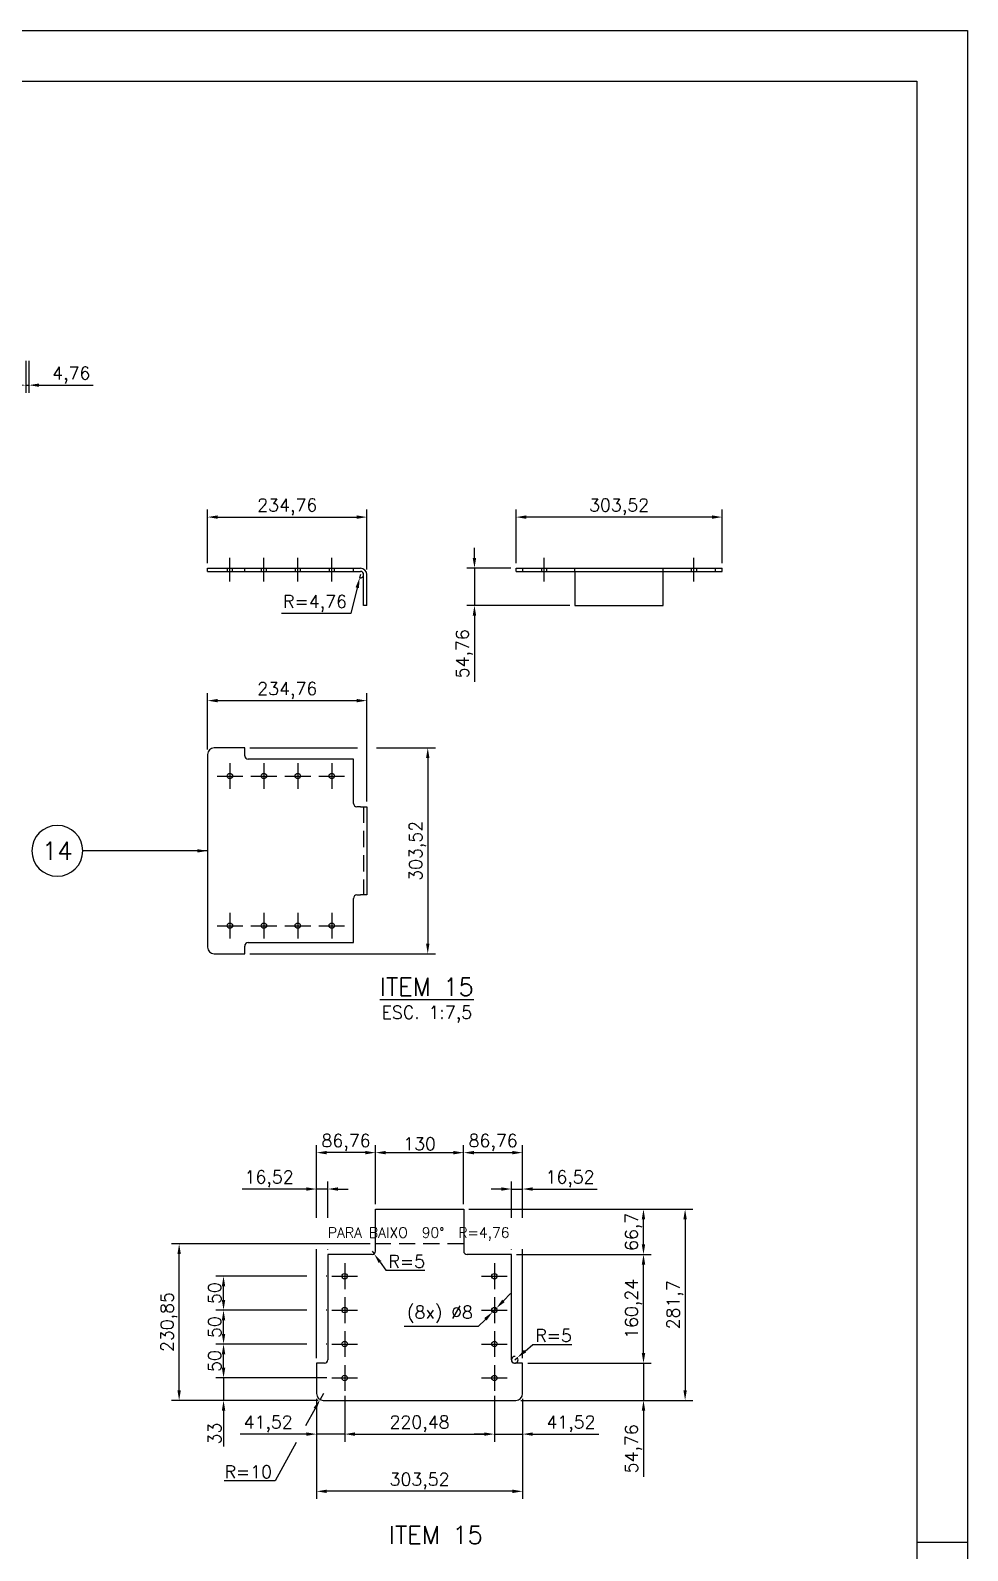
# Model space of a CAD drawing. Header units: metres. Extents: x 0 to 6307, y 0 to 4455.
# Drawn here: x 4927 to 6307, y 2215 to 4455 of the extents above; entities that cross this region are included whole.
import ezdxf
from ezdxf.enums import TextEntityAlignment as Align

# ---------------------------------------------------------------- set-up
doc = ezdxf.new("R2010")
doc.units = ezdxf.units.M
doc.header["$LTSCALE"] = 7.5
doc.linetypes.add('CENTER2', pattern=[28.575, 19.05, -3.175, 3.175, -3.175])
doc.linetypes.add('HIDDEN2', pattern=[4.7625, 3.175, -1.5875])
for name, color, linetype in [('FRL2', 2, 'Continuous'), ('FRL6', 6, 'Continuous'), ('FRL7', 7, 'Continuous'), ('FRR120', 5, 'Continuous'), ('FRR140', 5, 'Continuous'), ('FRR175', 1, 'Continuous'), ('FRR80', 3, 'Continuous'), ('GSB', 7, 'Continuous'), ('SC1', 7, 'CENTER2'), ('SDM', 7, 'Continuous'), ('SL4', 4, 'Continuous'), ('SR80', 3, 'Continuous'), ('ST1', 7, 'HIDDEN2')]:
    doc.layers.add(name, color=color, linetype=linetype)
doc.styles.add('R100', font='simplex.shx', dxfattribs={"height": 2.5})
doc.styles.add('R120', font='simplex.shx', dxfattribs={"height": 3})
doc.styles.add('R140', font='simplex.shx', dxfattribs={"height": 3.5})
doc.styles.add('R80', font='simplex.shx', dxfattribs={"height": 2})
doc.styles.add('ROMANS', font='ROMANS.SHX')
doc.dimstyles.new('7.5___1-7.5', dxfattribs={"dimscale": 7.5, "dimtxt": 2.5, "dimasz": 2, "dimexe": 1.5, "dimexo": 1, "dimgap": 0.5, "dimtad": 1, "dimzin": 12, "dimtxsty": 'ROMANS', "dimcen": 0, "dimclrd": 256, "dimclre": 256, "dimclrt": 3, "dimazin": 3, "dimtfac": 1, "dimtmove": 0, "dimatfit": 0, "dimfxl": 1, "dimlwd": -1, "dimlwe": -1, "dimarcsym": 0})
doc.dimstyles.new('7.5___1-7.5$3', dxfattribs={"dimscale": 7.5, "dimtxt": 2.5, "dimasz": 2, "dimexe": 1.5, "dimexo": 1, "dimgap": 0.5, "dimtad": 1, "dimtoh": 1, "dimzin": 12, "dimtxsty": 'ROMANS', "dimcen": 0, "dimclrd": 256, "dimclre": 256, "dimclrt": 3, "dimazin": 3, "dimtfac": 1, "dimtmove": 0, "dimatfit": 0, "dimfxl": 1, "dimlwd": -1, "dimlwe": -1, "dimarcsym": 0})
doc.dimstyles.new('7.5___1-7.5$4', dxfattribs={"dimscale": 7.5, "dimtxt": 2.5, "dimasz": 2, "dimexe": 1.5, "dimexo": 1, "dimgap": 0.5, "dimtad": 1, "dimtoh": 1, "dimzin": 12, "dimtxsty": 'ROMANS', "dimcen": 0, "dimclrd": 256, "dimclre": 256, "dimclrt": 3, "dimazin": 3, "dimtfac": 1, "dimtmove": 0, "dimatfit": 0, "dimfxl": 1, "dimlwd": -1, "dimlwe": -1, "dimarcsym": 0})

# ---------------------------------------------------------------- blocks, each defined once
blk = doc.blocks.new('A1')
at = {"layer": 'FRL2'}
blk.add_line((831, 297), (841, 297), dxfattribs=at)
at = {"layer": 'FRL6', "linetype": 'Continuous'}
for p, q in [((25, 584), (831, 584)), ((831, 584), (831, 10))]:
    blk.add_line(p, q, dxfattribs=at)
at = {"layer": 'FRL7', "linetype": 'Continuous'}
for p, q in [((0, 594), (841, 594)), ((841, 594), (841, 0))]:
    blk.add_line(p, q, dxfattribs=at)
at = {"layer": 'FRR120', "style": 'R120'}
for tag, p in [('FASE_DO_PROJETO', (659, 46.29)), ('ÁREA_E/OU_SUBÁREA', (659, 40.79)), ('TÍTULO_DO_DESENHO', (659, 35.29)), ('SUBTÍTULO_1_DO_DESENHO', (659, 29.79)), ('SUBTÍTULO_2_DO_DESENHO', (659, 24.29))]:
    blk.add_attdef(tag, p, '', height=3, dxfattribs=at)
at = {"layer": 'FRR140', "style": 'R140', "width": 0.91}
for tag, p in [('ESCALA', (671, 14.35)), ('REVISÃO', (823.5, 14.68))]:
    blk.add_attdef(tag, text='', height=3.5, dxfattribs=at).set_placement(p, align=Align.MIDDLE)
for tag, p in [('NÚMERO_DA_CONTRATADA', (687.72, 12.6)), ('NUMERO_VALE', (752.89, 12.6))]:
    blk.add_attdef(tag, p, '', height=3.5, dxfattribs=at)
at = {"layer": 'FRR175', "style": 'R120'}
for tag, p in [('CLASSIFICAÇÃO', (811.83, 67.73)), ('PROJETO', (716.31, 53.59)), ('N_PROJ_SE', (793.5, 53.59)), ('N_CONTRATO', (796.97, 47.3))]:
    blk.add_attdef(tag, text='', height=3, dxfattribs=at).set_placement(p, align=Align.MIDDLE_CENTER)
at = {"layer": 'FRR80', "style": 'R80'}
for tag, p in [('8A_REV', (476, 77.07)), ('EMIS.', (486, 77.07)), ('PROJ.', (585, 77.07)), ('DES.', (597, 77.07)), ('VER.', (609, 77.07)), ('APR.', (621, 77.07)), ('AUT.', (633.01, 77.07)), ('7A_REV', (476, 71.37)), ('EMIS.', (486, 71.37)), ('PROJ.', (585, 71.37)), ('DES.', (597, 71.37)), ('VER.', (609, 71.37)), ('APR.', (621, 71.37)), ('AUT.', (633.01, 71.37)), ('6A_REV', (476, 65.67)), ('EMIS.', (486, 65.67)), ('PROJ.', (585, 65.67)), ('DES.', (597, 65.67)), ('VER.', (609, 65.67)), ('APR.', (621, 65.67)), ('AUT.', (633.01, 65.67)), ('5A_REV', (476, 59.97)), ('EMIS.', (486, 59.97)), ('PROJ.', (585, 59.97)), ('DES.', (597, 59.97)), ('VER.', (609, 59.97)), ('APR.', (621, 59.97)), ('AUT.', (633.01, 59.97)), ('4A_REV', (476, 54.27)), ('EMIS.', (486, 54.27)), ('PROJ.', (585, 54.27)), ('DES.', (597, 54.27)), ('VER.', (609, 54.27)), ('APR.', (621, 54.27)), ('AUT.', (633.01, 54.27)), ('3A_REV', (476, 48.57)), ('EMIS.', (486, 48.57)), ('PROJ.', (585, 48.57)), ('DES.', (597, 48.57)), ('VER.', (609, 48.57)), ('APR.', (621, 48.57)), ('AUT.', (633.01, 48.57)), ('2A_REV', (476, 42.87)), ('EMIS.', (486, 42.87)), ('PROJ.', (585, 42.87)), ('DES.', (597, 42.87)), ('VER.', (609, 42.87)), ('APR.', (621, 42.87)), ('AUT.', (633.01, 42.87)), ('1a_REV', (476, 37.17)), ('EMIS.', (486, 37.17)), ('PROJ.', (585, 37.17)), ('DES.', (597, 37.17)), ('VER.', (609, 37.17)), ('APR.', (621, 37.17)), ('AUT.', (633.01, 37.17))]:
    blk.add_attdef(tag, text='', height=2, dxfattribs=at).set_placement(p, align=Align.MIDDLE)
for p in [(492.61, 76.08), (492.61, 70.38), (492.61, 64.68), (492.61, 58.98), (492.61, 53.28), (492.61, 47.58), (492.61, 41.88), (492.61, 36.18)]:
    blk.add_attdef('DESCRIÇÃO_DA_REVISÃO', p, '', height=2, dxfattribs=at)
at = {"layer": 'FRR80', "style": 'R80', "width": 0.85}
for p in [(648, 77.07), (648, 71.37), (648, 65.67), (648, 59.97), (648, 54.27), (648, 48.57), (648, 42.87), (648, 37.17)]:
    blk.add_attdef('DATA', text='', height=2, dxfattribs=at).set_placement(p, align=Align.MIDDLE)
blk = doc.blocks.new('*D57')
at = {"layer": 'Defpoints', "color": 0, "transparency": 16777216}
for p in [(4920.1, 3975.5), (4924.9, 3975.5), (4924.9, 3932.3)]:
    blk.add_point(p, dxfattribs=at)
at = {"layer": 'SDM', "transparency": 16777216}
for p, q in [((4920.1, 3968), (4920.1, 3921)), ((4924.9, 3968), (4924.9, 3921)), ((4905.1, 3932.3), (4890.1, 3932.3)), ((4920.1, 3932.3), (4924.9, 3932.3)), ((4939.9, 3932.3), (5019.5, 3932.3))]:
    blk.add_line(p, q, dxfattribs=at)
for points in [[(4905.1, 3934.8), (4905.1, 3929.8), (4920.1, 3932.3)], [(4939.9, 3934.8), (4939.9, 3929.8), (4924.9, 3932.3)]]:
    blk.add_solid(points, dxfattribs=at)
at = {"layer": 'SDM', "color": 3, "transparency": 16777216, "insert": (4987.2, 3947.2), "char_height": 18.75, "attachment_point": 5, "style": 'ROMANS'}
blk.add_mtext('4,76', dxfattribs=at)
blk = doc.blocks.new('*D170')
at = {"layer": 'Defpoints', "color": 0, "transparency": 16777216}
for p in [(5348.5, 2446.5), (5652, 2446.5), (5348.5, 2302.5)]:
    blk.add_point(p, dxfattribs=at)
at = {"layer": 'SDM', "transparency": 16777216}
for p, q in [((5348.5, 2439), (5348.5, 2291.2)), ((5652, 2439), (5652, 2291.2)), ((5637, 2302.5), (5363.5, 2302.5))]:
    blk.add_line(p, q, dxfattribs=at)
for points in [[(5363.5, 2305), (5363.5, 2300), (5348.5, 2302.5)], [(5637, 2305), (5637, 2300), (5652, 2302.5)]]:
    blk.add_solid(points, dxfattribs=at)
at = {"layer": 'SDM', "color": 3, "transparency": 16777216, "insert": (5500.2, 2317.4), "char_height": 18.75, "attachment_point": 5, "style": 'ROMANS'}
blk.add_mtext('303,52', dxfattribs=at)
blk = doc.blocks.new('*D171')
at = {"layer": 'Defpoints', "color": 0, "transparency": 16777216}
for p in [(5348.5, 2446.5), (5390, 2450.5), (5348.5, 2386.8)]:
    blk.add_point(p, dxfattribs=at)
at = {"layer": 'SDM', "transparency": 16777216}
for p, q in [((5390, 2443), (5390, 2375.5)), ((5348.5, 2439), (5348.5, 2375.5)), ((5333.5, 2386.8), (5236, 2386.8)), ((5390, 2386.8), (5348.5, 2386.8)), ((5405, 2386.8), (5420, 2386.8))]:
    blk.add_line(p, q, dxfattribs=at)
for points in [[(5333.5, 2389.3), (5333.5, 2384.3), (5348.5, 2386.8)], [(5405, 2389.3), (5405, 2384.3), (5390, 2386.8)]]:
    blk.add_solid(points, dxfattribs=at)
at = {"layer": 'SDM', "color": 3, "transparency": 16777216, "insert": (5277.2, 2401.7), "char_height": 18.75, "attachment_point": 5, "style": 'ROMANS'}
blk.add_mtext('41,52', dxfattribs=at)
blk = doc.blocks.new('*D172')
at = {"layer": 'Defpoints', "color": 0, "transparency": 16777216}
for p in [(5390, 2450.5), (5610.5, 2450.5), (5610.5, 2386.8)]:
    blk.add_point(p, dxfattribs=at)
at = {"layer": 'SDM', "transparency": 16777216}
for p, q in [((5390, 2443), (5390, 2375.5)), ((5610.5, 2443), (5610.5, 2375.5)), ((5405, 2386.8), (5595.5, 2386.8))]:
    blk.add_line(p, q, dxfattribs=at)
for points in [[(5405, 2389.3), (5405, 2384.3), (5390, 2386.8)], [(5595.5, 2389.3), (5595.5, 2384.3), (5610.5, 2386.8)]]:
    blk.add_solid(points, dxfattribs=at)
at = {"layer": 'SDM', "color": 3, "transparency": 16777216, "insert": (5500.2, 2401.7), "char_height": 18.75, "attachment_point": 5, "style": 'ROMANS'}
blk.add_mtext('220,48', dxfattribs=at)
blk = doc.blocks.new('*D173')
at = {"layer": 'Defpoints', "color": 0, "transparency": 16777216}
for p in [(5610.5, 2450.5), (5652, 2446.5), (5652, 2386.8)]:
    blk.add_point(p, dxfattribs=at)
at = {"layer": 'SDM', "transparency": 16777216}
for p, q in [((5610.5, 2443), (5610.5, 2375.5)), ((5652, 2439), (5652, 2375.5)), ((5595.5, 2386.8), (5580.5, 2386.8)), ((5610.5, 2386.8), (5652, 2386.8)), ((5667, 2386.8), (5764.5, 2386.8))]:
    blk.add_line(p, q, dxfattribs=at)
for points in [[(5595.5, 2389.3), (5595.5, 2384.3), (5610.5, 2386.8)], [(5667, 2389.3), (5667, 2384.3), (5652, 2386.8)]]:
    blk.add_solid(points, dxfattribs=at)
at = {"layer": 'SDM', "color": 3, "transparency": 16777216, "insert": (5723.2, 2401.7), "char_height": 18.75, "attachment_point": 5, "style": 'ROMANS'}
blk.add_mtext('41,52', dxfattribs=at)
blk = doc.blocks.new('*D174')
at = {"layer": 'Defpoints', "color": 0, "transparency": 16777216}
for p in [(5652, 2491.2), (5642, 2436.5), (5830.1, 2436.5)]:
    blk.add_point(p, dxfattribs=at)
at = {"layer": 'SDM', "transparency": 16777216}
for p, q in [((5830.1, 2506.2), (5830.1, 2521.2)), ((5659.5, 2491.2), (5841.4, 2491.2)), ((5830.1, 2491.2), (5830.1, 2436.5)), ((5649.5, 2436.5), (5841.4, 2436.5)), ((5830.1, 2421.5), (5830.1, 2324))]:
    blk.add_line(p, q, dxfattribs=at)
for points in [[(5827.6, 2506.2), (5832.6, 2506.2), (5830.1, 2491.2)], [(5827.6, 2421.5), (5832.6, 2421.5), (5830.1, 2436.5)]]:
    blk.add_solid(points, dxfattribs=at)
at = {"layer": 'SDM', "color": 3, "transparency": 16777216, "insert": (5815.2, 2365.2), "char_height": 18.75, "attachment_point": 5, "rotation": 90, "style": 'ROMANS'}
blk.add_mtext('54,76', dxfattribs=at)
blk = doc.blocks.new('*D175')
at = {"layer": 'Defpoints', "color": 0, "transparency": 16777216}
for p in [(5635.5, 2651.5), (5830.1, 2651.5), (5652, 2491.2)]:
    blk.add_point(p, dxfattribs=at)
at = {"layer": 'SDM', "transparency": 16777216}
for p, q in [((5643, 2651.5), (5841.4, 2651.5)), ((5830.1, 2506.2), (5830.1, 2636.5)), ((5659.5, 2491.2), (5841.4, 2491.2))]:
    blk.add_line(p, q, dxfattribs=at)
for points in [[(5827.6, 2636.5), (5832.6, 2636.5), (5830.1, 2651.5)], [(5827.6, 2506.2), (5832.6, 2506.2), (5830.1, 2491.2)]]:
    blk.add_solid(points, dxfattribs=at)
at = {"layer": 'SDM', "color": 3, "transparency": 16777216, "insert": (5815.2, 2571.4), "char_height": 18.75, "attachment_point": 5, "rotation": 90, "style": 'ROMANS'}
blk.add_mtext('160,24', dxfattribs=at)
blk = doc.blocks.new('*D176')
at = {"layer": 'Defpoints', "color": 0, "transparency": 16777216}
for p in [(5565.2, 2718.2), (5830.1, 2718.2), (5635.5, 2651.5)]:
    blk.add_point(p, dxfattribs=at)
at = {"layer": 'SDM', "transparency": 16777216}
for p, q in [((5572.7, 2718.2), (5841.4, 2718.2)), ((5830.1, 2666.5), (5830.1, 2703.2)), ((5643, 2651.5), (5841.4, 2651.5))]:
    blk.add_line(p, q, dxfattribs=at)
for points in [[(5827.6, 2703.2), (5832.6, 2703.2), (5830.1, 2718.2)], [(5827.6, 2666.5), (5832.6, 2666.5), (5830.1, 2651.5)]]:
    blk.add_solid(points, dxfattribs=at)
at = {"layer": 'SDM', "color": 3, "transparency": 16777216, "insert": (5815.2, 2684.8), "char_height": 18.75, "attachment_point": 5, "rotation": 90, "style": 'ROMANS'}
blk.add_mtext('66,7', dxfattribs=at)
blk = doc.blocks.new('*D177')
at = {"layer": 'Defpoints', "color": 0, "transparency": 16777216}
for p in [(5565.2, 2718.2), (5642, 2436.5), (5891.4, 2436.5)]:
    blk.add_point(p, dxfattribs=at)
at = {"layer": 'SDM', "transparency": 16777216}
for p, q in [((5572.7, 2718.2), (5902.6, 2718.2)), ((5891.4, 2703.2), (5891.4, 2451.5)), ((5649.5, 2436.5), (5902.6, 2436.5))]:
    blk.add_line(p, q, dxfattribs=at)
for points in [[(5888.9, 2703.2), (5893.9, 2703.2), (5891.4, 2718.2)], [(5888.9, 2451.5), (5893.9, 2451.5), (5891.4, 2436.5)]]:
    blk.add_solid(points, dxfattribs=at)
at = {"layer": 'SDM', "color": 3, "transparency": 16777216, "insert": (5876.5, 2577.3), "char_height": 18.75, "attachment_point": 5, "rotation": 90, "style": 'ROMANS'}
blk.add_mtext('281,7', dxfattribs=at)
blk = doc.blocks.new('*D178')
at = {"layer": 'Defpoints', "color": 0, "transparency": 16777216}
for p in [(5565.2, 2801.5), (5435.2, 2718.2), (5565.2, 2718.2)]:
    blk.add_point(p, dxfattribs=at)
at = {"layer": 'SDM', "transparency": 16777216}
for p, q in [((5435.2, 2725.7), (5435.2, 2812.7)), ((5450.2, 2801.5), (5550.2, 2801.5)), ((5565.2, 2725.7), (5565.2, 2812.7))]:
    blk.add_line(p, q, dxfattribs=at)
for points in [[(5450.2, 2804), (5450.2, 2799), (5435.2, 2801.5)], [(5550.2, 2804), (5550.2, 2799), (5565.2, 2801.5)]]:
    blk.add_solid(points, dxfattribs=at)
at = {"layer": 'SDM', "color": 3, "transparency": 16777216, "insert": (5500.2, 2814.6), "char_height": 18.75, "attachment_point": 5, "style": 'ROMANS'}
blk.add_mtext('130', dxfattribs=at)
blk = doc.blocks.new('*D179')
at = {"layer": 'Defpoints', "color": 0, "transparency": 16777216}
for p in [(5652, 2801.5), (5565.2, 2718.2), (5652, 2491.2)]:
    blk.add_point(p, dxfattribs=at)
at = {"layer": 'SDM', "transparency": 16777216}
for p, q in [((5565.2, 2725.7), (5565.2, 2812.7)), ((5580.2, 2801.5), (5637, 2801.5)), ((5652, 2705.3), (5652, 2812.7)), ((5652, 2498.7), (5652, 2659.3))]:
    blk.add_line(p, q, dxfattribs=at)
for points in [[(5580.2, 2804), (5580.2, 2799), (5565.2, 2801.5)], [(5637, 2804), (5637, 2799), (5652, 2801.5)]]:
    blk.add_solid(points, dxfattribs=at)
at = {"layer": 'SDM', "color": 3, "transparency": 16777216, "insert": (5608.6, 2816.4), "char_height": 18.75, "attachment_point": 5, "style": 'ROMANS'}
blk.add_mtext('86,76', dxfattribs=at)
blk = doc.blocks.new('*D180')
at = {"layer": 'Defpoints', "color": 0, "transparency": 16777216}
for p in [(5348.5, 2801.5), (5435.2, 2718.2), (5348.5, 2491.2)]:
    blk.add_point(p, dxfattribs=at)
at = {"layer": 'SDM', "transparency": 16777216}
for p, q in [((5348.5, 2705.3), (5348.5, 2812.7)), ((5420.2, 2801.5), (5363.5, 2801.5)), ((5435.2, 2725.7), (5435.2, 2812.7)), ((5348.5, 2498.7), (5348.5, 2659.3))]:
    blk.add_line(p, q, dxfattribs=at)
for points in [[(5363.5, 2804), (5363.5, 2799), (5348.5, 2801.5)], [(5420.2, 2804), (5420.2, 2799), (5435.2, 2801.5)]]:
    blk.add_solid(points, dxfattribs=at)
at = {"layer": 'SDM', "color": 3, "transparency": 16777216, "insert": (5391.9, 2816.4), "char_height": 18.75, "attachment_point": 5, "style": 'ROMANS'}
blk.add_mtext('86,76', dxfattribs=at)
blk = doc.blocks.new('*D181')
at = {"layer": 'Defpoints', "color": 0, "transparency": 16777216}
for p in [(5348.5, 2747.9), (5365, 2651.5), (5348.5, 2491.2)]:
    blk.add_point(p, dxfattribs=at)
at = {"layer": 'SDM', "transparency": 16777216}
for p, q in [((5348.5, 2705.3), (5348.5, 2759.1)), ((5365, 2705.3), (5365, 2759.1)), ((5333.5, 2747.9), (5238.7, 2747.9)), ((5365, 2747.9), (5348.5, 2747.9)), ((5380, 2747.9), (5395, 2747.9)), ((5348.5, 2498.7), (5348.5, 2659.3)), ((5365, 2659), (5365, 2659.3))]:
    blk.add_line(p, q, dxfattribs=at)
for points in [[(5333.5, 2750.4), (5333.5, 2745.4), (5348.5, 2747.9)], [(5380, 2750.4), (5380, 2745.4), (5365, 2747.9)]]:
    blk.add_solid(points, dxfattribs=at)
at = {"layer": 'SDM', "color": 3, "transparency": 16777216, "insert": (5278.6, 2762.8), "char_height": 18.75, "attachment_point": 5, "style": 'ROMANS'}
blk.add_mtext('16,52', dxfattribs=at)
blk = doc.blocks.new('*D182')
at = {"layer": 'Defpoints', "color": 0, "transparency": 16777216}
for p in [(5652, 2747.9), (5635.5, 2651.5), (5652, 2491.2)]:
    blk.add_point(p, dxfattribs=at)
at = {"layer": 'SDM', "transparency": 16777216}
for p, q in [((5635.5, 2705.3), (5635.5, 2759.1)), ((5652, 2705.3), (5652, 2759.1)), ((5620.5, 2747.9), (5605.5, 2747.9)), ((5635.5, 2747.9), (5652, 2747.9)), ((5667, 2747.9), (5761.8, 2747.9)), ((5635.5, 2659), (5635.5, 2659.3)), ((5652, 2498.7), (5652, 2659.3))]:
    blk.add_line(p, q, dxfattribs=at)
for points in [[(5620.5, 2750.4), (5620.5, 2745.4), (5635.5, 2747.9)], [(5667, 2750.4), (5667, 2745.4), (5652, 2747.9)]]:
    blk.add_solid(points, dxfattribs=at)
at = {"layer": 'SDM', "color": 3, "transparency": 16777216, "insert": (5721.9, 2762.8), "char_height": 18.75, "attachment_point": 5, "style": 'ROMANS'}
blk.add_mtext('16,52', dxfattribs=at)
blk = doc.blocks.new('*D183')
at = {"layer": 'Defpoints', "color": 0, "transparency": 16777216}
for p in [(5358.5, 2446.5), (5353.6, 2437.7)]:
    blk.add_point(p, dxfattribs=at)
at = {"layer": 'SDM', "transparency": 16777216}
for p, q in [((5358.5, 2446.5), (5353.6, 2437.7)), ((5346.4, 2424.6), (5332.2, 2399.1)), ((5318.6, 2374.5), (5287.4, 2318.1)), ((5287.4, 2318.1), (5212.2, 2318.1))]:
    blk.add_line(p, q, dxfattribs=at)
blk.add_solid([(5344.2, 2425.8), (5348.6, 2423.4), (5353.6, 2437.7)], dxfattribs=at)
at = {"layer": 'SDM', "color": 3, "transparency": 16777216, "insert": (5247.9, 2331.2), "char_height": 18.75, "attachment_point": 5, "style": 'ROMANS'}
blk.add_mtext('R=10', dxfattribs=at)
blk = doc.blocks.new('*D184')
at = {"layer": 'Defpoints', "color": 0, "transparency": 16777216}
for p in [(5430.2, 2656.5), (5433.2, 2652.4)]:
    blk.add_point(p, dxfattribs=at)
at = {"layer": 'SDM', "transparency": 16777216}
for p, q in [((5430.2, 2656.5), (5433.2, 2652.4)), ((5442, 2640.3), (5450.8, 2628.2)), ((5450.8, 2628.2), (5508.1, 2628.2))]:
    blk.add_line(p, q, dxfattribs=at)
blk.add_solid([(5444, 2641.8), (5440, 2638.8), (5433.2, 2652.4)], dxfattribs=at)
at = {"layer": 'SDM', "color": 3, "transparency": 16777216, "insert": (5481.3, 2641.3), "char_height": 18.75, "attachment_point": 5, "style": 'ROMANS'}
blk.add_mtext('R=5', dxfattribs=at)
blk = doc.blocks.new('*D185')
at = {"layer": 'Defpoints', "color": 0, "transparency": 16777216}
for p in [(5146.1, 2667.3), (5435.2, 2667.3), (5358.5, 2436.5)]:
    blk.add_point(p, dxfattribs=at)
at = {"layer": 'SDM', "transparency": 16777216}
for p, q in [((5427.7, 2667.3), (5134.8, 2667.3)), ((5146.1, 2451.5), (5146.1, 2652.3)), ((5351, 2436.5), (5134.8, 2436.5))]:
    blk.add_line(p, q, dxfattribs=at)
for points in [[(5143.6, 2652.3), (5148.6, 2652.3), (5146.1, 2667.3)], [(5143.6, 2451.5), (5148.6, 2451.5), (5146.1, 2436.5)]]:
    blk.add_solid(points, dxfattribs=at)
at = {"layer": 'SDM', "color": 3, "transparency": 16777216, "insert": (5131.2, 2551.9), "char_height": 18.75, "attachment_point": 5, "rotation": 90, "style": 'ROMANS'}
blk.add_mtext('230,85', dxfattribs=at)
blk = doc.blocks.new('*D186')
at = {"layer": 'Defpoints', "color": 0, "transparency": 16777216}
for p in [(5640.5, 2496.2), (5644.3, 2499.5)]:
    blk.add_point(p, dxfattribs=at)
at = {"layer": 'SDM', "transparency": 16777216}
for p, q in [((5655.7, 2509.2), (5667.2, 2518.9)), ((5667.2, 2518.9), (5724.5, 2518.9)), ((5640.5, 2496.2), (5644.3, 2499.5))]:
    blk.add_line(p, q, dxfattribs=at)
blk.add_arc((5640.5, 2496.2), 5, 85.9437, 40.3029, dxfattribs=at)
blk.add_solid([(5654.1, 2511.1), (5657.3, 2507.3), (5644.3, 2499.5)], dxfattribs=at)
at = {"layer": 'SDM', "color": 3, "transparency": 16777216, "insert": (5697.7, 2532), "char_height": 18.75, "attachment_point": 5, "style": 'ROMANS'}
blk.add_mtext('R=5', dxfattribs=at)
blk = doc.blocks.new('*D187')
at = {"layer": 'Defpoints', "color": 0, "transparency": 16777216}
for p in [(5371, 2469.5), (5211.5, 2436.5), (5358.5, 2436.5)]:
    blk.add_point(p, dxfattribs=at)
at = {"layer": 'SDM', "transparency": 16777216}
for p, q in [((5211.5, 2484.5), (5211.5, 2499.5)), ((5363.5, 2469.5), (5200.3, 2469.5)), ((5211.5, 2469.5), (5211.5, 2436.5)), ((5351, 2436.5), (5200.3, 2436.5)), ((5211.5, 2421.5), (5211.5, 2368.6))]:
    blk.add_line(p, q, dxfattribs=at)
for points in [[(5209, 2484.5), (5214, 2484.5), (5211.5, 2469.5)], [(5209, 2421.5), (5214, 2421.5), (5211.5, 2436.5)]]:
    blk.add_solid(points, dxfattribs=at)
at = {"layer": 'SDM', "color": 3, "transparency": 16777216, "insert": (5198.4, 2387.6), "char_height": 18.75, "attachment_point": 5, "rotation": 90, "style": 'ROMANS'}
blk.add_mtext('33', dxfattribs=at)
blk = doc.blocks.new('*D188')
at = {"layer": 'Defpoints', "color": 0, "transparency": 16777216}
for p in [(5211.5, 2519.5), (5371, 2519.5), (5371, 2469.5)]:
    blk.add_point(p, dxfattribs=at)
at = {"layer": 'SDM', "transparency": 16777216}
for p, q in [((5334.4, 2519.5), (5200.3, 2519.5)), ((5363.5, 2519.5), (5362.5, 2519.5)), ((5211.5, 2484.5), (5211.5, 2504.5)), ((5363.5, 2469.5), (5200.3, 2469.5))]:
    blk.add_line(p, q, dxfattribs=at)
for points in [[(5209, 2504.5), (5214, 2504.5), (5211.5, 2519.5)], [(5209, 2484.5), (5214, 2484.5), (5211.5, 2469.5)]]:
    blk.add_solid(points, dxfattribs=at)
at = {"layer": 'SDM', "color": 3, "transparency": 16777216, "insert": (5198.4, 2494.5), "char_height": 18.75, "attachment_point": 5, "rotation": 90, "style": 'ROMANS'}
blk.add_mtext('50', dxfattribs=at)
blk = doc.blocks.new('*D189')
at = {"layer": 'Defpoints', "color": 0, "transparency": 16777216}
for p in [(5211.5, 2569.5), (5371, 2569.5), (5371, 2519.5)]:
    blk.add_point(p, dxfattribs=at)
at = {"layer": 'SDM', "transparency": 16777216}
for p, q in [((5334.4, 2569.5), (5200.3, 2569.5)), ((5211.5, 2534.5), (5211.5, 2554.5)), ((5363.5, 2569.5), (5362.5, 2569.5)), ((5334.4, 2519.5), (5200.3, 2519.5)), ((5363.5, 2519.5), (5362.5, 2519.5))]:
    blk.add_line(p, q, dxfattribs=at)
for points in [[(5209, 2554.5), (5214, 2554.5), (5211.5, 2569.5)], [(5209, 2534.5), (5214, 2534.5), (5211.5, 2519.5)]]:
    blk.add_solid(points, dxfattribs=at)
at = {"layer": 'SDM', "color": 3, "transparency": 16777216, "insert": (5198.4, 2544.5), "char_height": 18.75, "attachment_point": 5, "rotation": 90, "style": 'ROMANS'}
blk.add_mtext('50', dxfattribs=at)
blk = doc.blocks.new('*D190')
at = {"layer": 'Defpoints', "color": 0, "transparency": 16777216}
for p in [(5211.5, 2619.5), (5371, 2619.5), (5371, 2569.5)]:
    blk.add_point(p, dxfattribs=at)
at = {"layer": 'SDM', "transparency": 16777216}
for p, q in [((5334.4, 2619.5), (5200.3, 2619.5)), ((5211.5, 2584.5), (5211.5, 2604.5)), ((5363.5, 2619.5), (5362.5, 2619.5)), ((5334.4, 2569.5), (5200.3, 2569.5)), ((5363.5, 2569.5), (5362.5, 2569.5))]:
    blk.add_line(p, q, dxfattribs=at)
for points in [[(5209, 2604.5), (5214, 2604.5), (5211.5, 2619.5)], [(5209, 2584.5), (5214, 2584.5), (5211.5, 2569.5)]]:
    blk.add_solid(points, dxfattribs=at)
at = {"layer": 'SDM', "color": 3, "transparency": 16777216, "insert": (5198.4, 2594.5), "char_height": 18.75, "attachment_point": 5, "rotation": 90, "style": 'ROMANS'}
blk.add_mtext('50', dxfattribs=at)
blk = doc.blocks.new('*D191')
at = {"layer": 'Defpoints', "color": 0, "transparency": 16777216}
for p in [(5607.7, 2566.6), (5613.3, 2572.3)]:
    blk.add_point(p, dxfattribs=at)
at = {"layer": 'SDM', "transparency": 16777216}
for p, q in [((5623.8, 2583.1), (5634.3, 2593.8)), ((5597.2, 2555.9), (5586.7, 2545.2)), ((5613.3, 2572.3), (5607.7, 2566.6)), ((5586.7, 2545.2), (5477.6, 2545.2))]:
    blk.add_line(p, q, dxfattribs=at)
for points in [[(5622, 2584.8), (5625.6, 2581.3), (5613.3, 2572.3)], [(5595.4, 2557.7), (5599, 2554.2), (5607.7, 2566.6)]]:
    blk.add_solid(points, dxfattribs=at)
at = {"layer": 'SDM', "color": 3, "transparency": 16777216, "insert": (5530.2, 2563.3), "char_height": 18.75, "attachment_point": 5, "style": 'ROMANS'}
blk.add_mtext('(8x) ∅8', dxfattribs=at)
blk = doc.blocks.new('CORTE')
at = {"layer": 'GSB', "color": 4, "style": 'R140'}
blk.add_attdef('%%UCORTE', text='', height=3.5, dxfattribs=at).set_placement((-0.25, 2.38), align=Align.MIDDLE_CENTER)
at = {"layer": 'GSB', "color": 3, "style": 'R100'}
blk.add_attdef('ESC.', text='', height=2.5, dxfattribs=at).set_placement((-0.25, -2.62), align=Align.MIDDLE_CENTER)
blk = doc.blocks.new('INDICACAO_EIXO')
at = {"layer": 'GSB', "color": 3}
blk.add_circle((0, 0), 5, dxfattribs=at)
blk = doc.blocks.new('*D192')
at = {"layer": 'Defpoints', "color": 0, "transparency": 16777216}
for p in [(5422.7, 3737.9), (5187.9, 3662.6), (5422.7, 3653.1)]:
    blk.add_point(p, dxfattribs=at)
at = {"layer": 'SDM', "transparency": 16777216}
for p, q in [((5187.9, 3670.1), (5187.9, 3749.1)), ((5422.7, 3660.6), (5422.7, 3749.1)), ((5202.9, 3737.9), (5407.7, 3737.9))]:
    blk.add_line(p, q, dxfattribs=at)
for points in [[(5202.9, 3740.4), (5202.9, 3735.4), (5187.9, 3737.9)], [(5407.7, 3740.4), (5407.7, 3735.4), (5422.7, 3737.9)]]:
    blk.add_solid(points, dxfattribs=at)
at = {"layer": 'SDM', "color": 3, "transparency": 16777216, "insert": (5305.3, 3752.8), "char_height": 18.75, "attachment_point": 5, "style": 'ROMANS'}
blk.add_mtext('234,76', dxfattribs=at)
blk = doc.blocks.new('*D193')
at = {"layer": 'Defpoints', "color": 0, "transparency": 16777216}
for p in [(5413.1, 3653.1), (5412, 3648.5)]:
    blk.add_point(p, dxfattribs=at)
at = {"layer": 'SDM', "transparency": 16777216}
for p, q in [((5413.1, 3653.1), (5412, 3648.5)), ((5408.4, 3633.9), (5399.1, 3595.8)), ((5399.1, 3595.8), (5297.1, 3595.8))]:
    blk.add_line(p, q, dxfattribs=at)
blk.add_arc((5413.1, 3653.1), 4.76, 256.249, 0, dxfattribs=at)
blk.add_solid([(5406, 3634.5), (5410.9, 3633.3), (5412, 3648.5)], dxfattribs=at)
at = {"layer": 'SDM', "color": 3, "transparency": 16777216, "insert": (5346.2, 3610.7), "char_height": 18.75, "attachment_point": 5, "style": 'ROMANS'}
blk.add_mtext('R=4,76', dxfattribs=at)
blk = doc.blocks.new('*D194')
at = {"layer": 'Defpoints', "color": 0, "transparency": 16777216}
for p in [(5642.4, 3737.9), (5642.4, 3662.6), (5946, 3662.6)]:
    blk.add_point(p, dxfattribs=at)
at = {"layer": 'SDM', "transparency": 16777216}
for p, q in [((5642.4, 3670.1), (5642.4, 3749.1)), ((5946, 3670.1), (5946, 3749.1)), ((5931, 3737.9), (5657.4, 3737.9))]:
    blk.add_line(p, q, dxfattribs=at)
for points in [[(5657.4, 3740.4), (5657.4, 3735.4), (5642.4, 3737.9)], [(5931, 3740.4), (5931, 3735.4), (5946, 3737.9)]]:
    blk.add_solid(points, dxfattribs=at)
at = {"layer": 'SDM', "color": 3, "transparency": 16777216, "insert": (5794.2, 3752.8), "char_height": 18.75, "attachment_point": 5, "style": 'ROMANS'}
blk.add_mtext('303,52', dxfattribs=at)
blk = doc.blocks.new('*D195')
at = {"layer": 'Defpoints', "color": 0, "transparency": 16777216}
for p in [(5642.4, 3662.6), (5581.1, 3607.9), (5729.2, 3607.9)]:
    blk.add_point(p, dxfattribs=at)
at = {"layer": 'SDM', "transparency": 16777216}
for p, q in [((5581.1, 3677.6), (5581.1, 3692.6)), ((5634.9, 3662.6), (5569.9, 3662.6)), ((5581.1, 3662.6), (5581.1, 3607.9)), ((5721.7, 3607.9), (5569.9, 3607.9)), ((5581.1, 3592.9), (5581.1, 3495.4))]:
    blk.add_line(p, q, dxfattribs=at)
for points in [[(5578.6, 3677.6), (5583.6, 3677.6), (5581.1, 3662.6)], [(5578.6, 3592.9), (5583.6, 3592.9), (5581.1, 3607.9)]]:
    blk.add_solid(points, dxfattribs=at)
at = {"layer": 'SDM', "color": 3, "transparency": 16777216, "insert": (5566.2, 3536.6), "char_height": 18.75, "attachment_point": 5, "rotation": 90, "style": 'ROMANS'}
blk.add_mtext('54,76', dxfattribs=at)
blk = doc.blocks.new('*D196')
at = {"layer": 'Defpoints', "color": 0, "transparency": 16777216}
for p in [(5242.7, 3397.9), (5242.7, 3094.4), (5512.3, 3094.4)]:
    blk.add_point(p, dxfattribs=at)
at = {"layer": 'SDM', "transparency": 16777216}
for p, q in [((5250.2, 3397.9), (5408.6, 3397.9)), ((5436.7, 3397.9), (5523.6, 3397.9)), ((5512.3, 3382.9), (5512.3, 3109.4)), ((5250.2, 3094.4), (5523.6, 3094.4))]:
    blk.add_line(p, q, dxfattribs=at)
for points in [[(5509.8, 3382.9), (5514.8, 3382.9), (5512.3, 3397.9)], [(5509.8, 3109.4), (5514.8, 3109.4), (5512.3, 3094.4)]]:
    blk.add_solid(points, dxfattribs=at)
at = {"layer": 'SDM', "color": 3, "transparency": 16777216, "insert": (5497.4, 3246.2), "char_height": 18.75, "attachment_point": 5, "rotation": 90, "style": 'ROMANS'}
blk.add_mtext('303,52', dxfattribs=at)
blk = doc.blocks.new('*D197')
at = {"layer": 'Defpoints', "color": 0, "transparency": 16777216}
for p in [(5422.7, 3467.5), (5187.9, 3387.9), (5422.7, 3311.2)]:
    blk.add_point(p, dxfattribs=at)
at = {"layer": 'SDM', "transparency": 16777216}
for p, q in [((5187.9, 3395.4), (5187.9, 3478.7)), ((5422.7, 3318.7), (5422.7, 3478.7)), ((5202.9, 3467.5), (5407.7, 3467.5))]:
    blk.add_line(p, q, dxfattribs=at)
for points in [[(5202.9, 3470), (5202.9, 3465), (5187.9, 3467.5)], [(5407.7, 3470), (5407.7, 3465), (5422.7, 3467.5)]]:
    blk.add_solid(points, dxfattribs=at)
at = {"layer": 'SDM', "color": 3, "transparency": 16777216, "insert": (5305.3, 3482.4), "char_height": 18.75, "attachment_point": 5, "style": 'ROMANS'}
blk.add_mtext('234,76', dxfattribs=at)

msp = doc.modelspace()

# ---------------------------------------------------------------- linework, layer by layer
at = {"layer": 'SC1'}
for p, q in [((5220.898, 3642.887), (5220.898, 3677.65)), ((5270.898, 3642.887), (5270.898, 3677.65)), ((5320.898, 3642.887), (5320.898, 3677.65)), ((5370.898, 3642.887), (5370.898, 3677.65)), ((5683.96, 3642.887), (5683.96, 3677.65)), ((5904.44, 3642.887), (5904.44, 3677.65)), ((5220.898, 3375.408), (5220.898, 3337.408)), ((5270.898, 3375.408), (5270.898, 3337.408)), ((5320.898, 3375.408), (5320.898, 3337.408)), ((5370.898, 3375.408), (5370.898, 3337.408)), ((5201.898, 3356.408), (5239.898, 3356.408)), ((5251.898, 3356.408), (5289.898, 3356.408)), ((5301.898, 3356.408), (5339.898, 3356.408)), ((5351.898, 3356.408), (5389.898, 3356.408)), ((5201.898, 3135.928), (5239.898, 3135.928)), ((5220.898, 3154.928), (5220.898, 3116.928)), ((5251.898, 3135.928), (5289.898, 3135.928)), ((5270.898, 3154.928), (5270.898, 3116.928)), ((5301.898, 3135.928), (5339.898, 3135.928)), ((5320.898, 3154.928), (5320.898, 3116.928)), ((5351.898, 3135.928), (5389.898, 3135.928)), ((5370.898, 3154.928), (5370.898, 3116.928)), ((5389.994, 2638.489), (5389.994, 2600.489)), ((5610.474, 2638.489), (5610.474, 2600.489)), ((5370.994, 2619.489), (5408.994, 2619.489)), ((5591.474, 2619.489), (5629.474, 2619.489)), ((5389.994, 2588.489), (5389.994, 2550.489)), ((5610.474, 2588.489), (5610.474, 2550.489)), ((5370.994, 2569.489), (5408.994, 2569.489)), ((5591.474, 2569.489), (5629.474, 2569.489)), ((5389.994, 2538.489), (5389.994, 2500.489)), ((5610.474, 2538.489), (5610.474, 2500.489)), ((5370.994, 2519.489), (5408.994, 2519.489)), ((5591.474, 2519.489), (5629.474, 2519.489)), ((5389.994, 2488.489), (5389.994, 2450.489)), ((5610.474, 2488.489), (5610.474, 2450.489)), ((5370.994, 2469.489), (5408.994, 2469.489)), ((5591.474, 2469.489), (5629.474, 2469.489))]:
    msp.add_line(p, q, dxfattribs=at)
at = {"layer": 'SL4'}
for p, q in [((5187.898, 3657.887), (5187.898, 3662.65)), ((5187.898, 3662.65), (5197.898, 3662.65)), ((5187.898, 3657.887), (5197.898, 3657.887)), ((5197.898, 3662.65), (5242.658, 3662.65)), ((5197.898, 3657.887), (5242.658, 3657.887)), ((5242.658, 3657.887), (5242.658, 3662.65)), ((5242.658, 3662.65), (5247.658, 3662.65)), ((5242.658, 3657.887), (5247.658, 3657.887)), ((5247.658, 3662.65), (5402.898, 3662.65)), ((5247.658, 3657.887), (5402.898, 3657.887)), ((5402.898, 3657.887), (5402.898, 3662.65)), ((5402.898, 3662.65), (5407.898, 3662.65)), ((5402.898, 3657.887), (5407.898, 3657.887)), ((5407.898, 3662.65), (5413.135, 3662.65)), ((5407.898, 3657.887), (5413.135, 3657.887)), ((5417.898, 3607.887), (5417.898, 3653.125)), ((5422.66, 3607.887), (5422.66, 3653.125)), ((5642.44, 3657.887), (5642.44, 3662.65)), ((5642.44, 3662.65), (5652.44, 3662.65)), ((5642.44, 3657.887), (5652.44, 3657.887)), ((5652.44, 3657.887), (5652.44, 3662.65)), ((5652.44, 3662.65), (5935.96, 3662.65)), ((5652.44, 3657.887), (5935.96, 3657.887)), ((5729.2, 3657.887), (5729.2, 3653.125)), ((5729.2, 3653.125), (5729.2, 3607.887)), ((5859.2, 3653.125), (5859.2, 3657.887)), ((5859.2, 3607.887), (5859.2, 3653.125)), ((5935.96, 3657.887), (5935.96, 3662.65)), ((5935.96, 3662.65), (5945.96, 3662.65)), ((5935.96, 3657.887), (5945.96, 3657.887)), ((5945.96, 3657.887), (5945.96, 3662.65)), ((5422.66, 3607.887), (5417.898, 3607.887)), ((5729.2, 3607.887), (5859.2, 3607.887)), ((5187.898, 3387.928), (5187.898, 3104.408)), ((5242.658, 3397.928), (5197.898, 3397.928)), ((5242.658, 3386.408), (5242.658, 3397.928)), ((5402.898, 3381.408), (5247.658, 3381.408)), ((5402.898, 3316.168), (5402.898, 3381.408)), ((5413.135, 3311.168), (5407.898, 3311.168)), ((5413.135, 3311.168), (5422.66, 3311.168)), ((5422.66, 3311.168), (5422.66, 3181.168)), ((5407.898, 3181.168), (5413.135, 3181.168)), ((5422.66, 3181.168), (5413.135, 3181.168)), ((5402.898, 3110.928), (5402.898, 3176.168)), ((5197.898, 3094.408), (5242.658, 3094.408)), ((5242.658, 3094.408), (5242.658, 3105.928)), ((5247.658, 3110.928), (5402.898, 3110.928)), ((5435.234, 2656.489), (5435.234, 2718.185)), ((5435.234, 2718.185), (5565.234, 2718.185)), ((5565.234, 2718.185), (5565.234, 2656.489)), ((5364.994, 2651.489), (5364.994, 2496.249)), ((5430.234, 2651.489), (5364.994, 2651.489)), ((5635.474, 2651.489), (5570.234, 2651.489)), ((5635.474, 2496.249), (5635.474, 2651.489)), ((5348.474, 2491.249), (5348.474, 2446.489)), ((5359.994, 2491.249), (5348.474, 2491.249)), ((5651.994, 2491.249), (5640.474, 2491.249)), ((5651.994, 2446.489), (5651.994, 2491.249)), ((5358.474, 2436.489), (5641.994, 2436.489))]:
    msp.add_line(p, q, dxfattribs=at)
for centre in [(5220.898, 3356.408), (5270.898, 3356.408), (5320.898, 3356.408), (5370.898, 3356.408), (5220.898, 3135.928), (5270.898, 3135.928), (5320.898, 3135.928), (5370.898, 3135.928), (5389.994, 2619.489), (5610.474, 2619.489), (5389.994, 2569.489), (5610.474, 2569.489), (5389.994, 2519.489), (5610.474, 2519.489), (5389.994, 2469.489), (5610.474, 2469.489)]:
    msp.add_circle(centre, 4, dxfattribs=at)
for centre, radius, start, end in [((5413.135, 3653.125), 9.525, 0, 90), ((5413.135, 3653.125), 4.763, 0, 90), ((5197.898, 3387.928), 10, 90, 180), ((5247.658, 3386.408), 5, 180, 270), ((5407.898, 3316.168), 5, 180, 270), ((5407.898, 3176.168), 5, 90, 180), ((5197.898, 3104.408), 10, 180, 270), ((5247.658, 3105.928), 5, 90, 180), ((5430.234, 2656.489), 5, 270, 0), ((5570.234, 2656.489), 5, 180, 270), ((5359.994, 2496.249), 5, 270, 0), ((5640.474, 2496.249), 5, 180, 270), ((5358.474, 2446.489), 10, 180, 270), ((5641.994, 2446.489), 10, 270, 0)]:
    msp.add_arc(centre, radius, start, end, dxfattribs=at)
at = {"layer": 'ST1'}
for p, q in [((5216.898, 3662.65), (5216.898, 3657.887)), ((5224.898, 3657.887), (5224.898, 3662.65)), ((5266.898, 3662.65), (5266.898, 3657.887)), ((5274.898, 3657.887), (5274.898, 3662.65)), ((5316.898, 3662.65), (5316.898, 3657.887)), ((5324.898, 3657.887), (5324.898, 3662.65)), ((5366.898, 3662.65), (5366.898, 3657.887)), ((5374.898, 3657.887), (5374.898, 3662.65)), ((5679.96, 3662.65), (5679.96, 3657.887)), ((5687.96, 3657.887), (5687.96, 3662.65)), ((5729.2, 3657.887), (5729.2, 3662.65)), ((5859.2, 3657.887), (5859.2, 3662.65)), ((5900.44, 3662.65), (5900.44, 3657.887)), ((5908.44, 3657.887), (5908.44, 3662.65)), ((5417.898, 3311.168), (5417.898, 3181.168)), ((5565.234, 2667.337), (5435.234, 2667.337))]:
    msp.add_line(p, q, dxfattribs=at)

# ---------------------------------------------------------------- block references
at = {"xscale": 7.499999999999915, "yscale": 7.499999999999915, "zscale": 7.499999999999915}
msp.add_blockref('A1', (0, 0), dxfattribs=at)
at = {"layer": 'GSB'}
ref = msp.add_blockref('INDICACAO_EIXO', (4966.646, 3246.168), dxfattribs=dict(at, xscale=-7.499999999999915, yscale=7.499999999999915, zscale=7.499999999999915))
ref.add_attrib('EIXO', '14', dxfattribs={"color": 4, "height": 26.25, "style": 'R140'}).set_placement((4966.646, 3246.168), align=Align.MIDDLE_CENTER)
at = {"layer": 'GSB', "xscale": 7.499999999999915, "yscale": 7.499999999999915, "zscale": 7.499999999999915}
msp.add_blockref('CORTE', (5512.835, 3027.919), dxfattribs=at).add_auto_attribs({'%%UCORTE': '%%uITEM 15', 'ESC.': 'ESC. 1:7,5'})
at = {"layer": 'GSB'}
ref = msp.add_blockref('CORTE', (5526.21, 2220.363), dxfattribs=dict(at, xscale=7.499999999999915, yscale=7.499999999999915, zscale=7.499999999999915))
ref.add_attrib('%%UCORTE', 'ITEM 15', dxfattribs={"color": 4, "height": 26.25, "style": 'R140'}).set_placement((5524.311, 2238.216), align=Align.MIDDLE_CENTER)

# ---------------------------------------------------------------- texts
at = {"layer": 'SR80', "insert": (5498.933, 2691.233), "char_height": 15, "attachment_point": 2, "style": 'R80'}
msp.add_mtext('PARA BAIXO  90°  R=4,76', dxfattribs=at)

# ---------------------------------------------------------------- dimensions: what is measured, and where the dimension line sits
at = {"layer": 'SDM'}
for base, p1, p2, picture, middle in [((4924.891, 3932.26), (4920.128, 3975.46), (4924.891, 3975.46), '*D57', (4987.212, 3947.171)), ((5422.66, 3737.899), (5187.898, 3662.65), (5422.66, 3653.125), '*D192', (5305.279, 3752.809)), ((5642.44, 3737.899), (5945.96, 3662.65), (5642.44, 3662.65), '*D194', (5794.2, 3752.809)), ((5422.66, 3467.493), (5187.898, 3387.928), (5422.66, 3311.168), '*D197', (5305.279, 3482.403)), ((5348.474, 2801.464), (5435.234, 2718.185), (5348.474, 2491.249), '*D180', (5391.854, 2816.375)), ((5565.234, 2801.464), (5435.234, 2718.185), (5565.234, 2718.185), '*D178', (5500.234, 2814.589)), ((5651.994, 2801.464), (5565.234, 2718.185), (5651.994, 2491.249), '*D179', (5608.614, 2816.375)), ((5348.474, 2747.89), (5364.994, 2651.489), (5348.474, 2491.249), '*D181', (5278.564, 2762.801)), ((5348.474, 2386.762), (5389.994, 2450.489), (5348.474, 2446.489), '*D171', (5277.224, 2401.673)), ((5348.474, 2302.478), (5651.994, 2446.489), (5348.474, 2446.489), '*D170', (5500.234, 2317.389)), ((5610.474, 2386.762), (5389.994, 2450.489), (5610.474, 2450.489), '*D172', (5500.234, 2401.673)), ((5651.994, 2386.762), (5610.474, 2450.489), (5651.994, 2446.489), '*D173', (5723.244, 2401.673))]:
    dim = msp.add_linear_dim(base=base, p1=p1, p2=p2, dimstyle='7.5___1-7.5', dxfattribs=at)
    dim.commit()
    dim.dimension.update_dxf_attribs({"geometry": picture, "text_midpoint": middle})
for base, p1, p2, angle, picture, middle in [((5581.115, 3607.887), (5642.44, 3662.65), (5729.2, 3607.887), 90, '*D195', (5566.205, 3536.637)), ((5512.324, 3094.408), (5242.658, 3397.928), (5242.658, 3094.408), 90, '*D196', (5497.413, 3246.168)), ((5651.994, 2747.89), (5635.474, 2651.489), (5651.994, 2491.249), 180, '*D182', (5721.905, 2762.801)), ((5830.118, 2718.185), (5635.474, 2651.489), (5565.234, 2718.185), 90, '*D176', (5815.207, 2684.837)), ((5891.391, 2436.489), (5565.234, 2718.185), (5641.994, 2436.489), 90, '*D177', (5876.48, 2577.337)), ((5830.118, 2651.489), (5651.994, 2491.249), (5635.474, 2651.489), 90, '*D175', (5815.207, 2571.369)), ((5211.501, 2519.489), (5370.994, 2469.489), (5370.994, 2519.489), 90, '*D188', (5198.376, 2494.489)), ((5830.118, 2436.489), (5651.994, 2491.249), (5641.994, 2436.489), 90, '*D174', (5815.207, 2365.239)), ((5211.501, 2436.489), (5370.994, 2469.489), (5358.474, 2436.489), 90, '*D187', (5198.376, 2387.56))]:
    dim = msp.add_linear_dim(base=base, p1=p1, p2=p2, angle=angle, dimstyle='7.5___1-7.5', dxfattribs=at)
    dim.commit()
    dim.dimension.update_dxf_attribs({"geometry": picture, "text_midpoint": middle})
for center, mpoint, picture, middle in [((5413.135, 3653.125), (5412.003, 3648.499), '*D193', (5346.248, 3595.792)), ((5358.474, 2446.489), (5353.632, 2437.739), '*D183', (5247.936, 2318.071))]:
    dim = msp.add_radius_dim(center=center, mpoint=mpoint, dimstyle='7.5___1-7.5$4', override={"dimpost": 'R=<>'}, dxfattribs=at)
    dim.commit()
    dim.dimension.update_dxf_attribs({"geometry": picture, "text_midpoint": middle, "dimtype": 164})
dim = msp.add_linear_dim(base=(5146.098, 2667.337), p1=(5358.474, 2436.489), p2=(5435.234, 2667.337), angle=90, dimstyle='7.5___1-7.5', dxfattribs=at)
dim.commit()
dim.dimension.update_dxf_attribs({"geometry": '*D185', "text_midpoint": (5146.098, 2551.913), "dimtype": 160})
for center, mpoint, picture, middle in [((5430.234, 2656.489), (5433.174, 2652.444), '*D184', (5481.348, 2641.302)), ((5640.474, 2496.249), (5644.287, 2499.483), '*D186', (5697.702, 2532.013))]:
    dim = msp.add_radius_dim(center=center, mpoint=mpoint, dimstyle='7.5___1-7.5$4', override={"dimpost": 'R=<>'}, dxfattribs=at)
    dim.commit()
    dim.dimension.update_dxf_attribs({"geometry": picture, "text_midpoint": middle})
for base, p1, p2, picture, middle in [((5211.501, 2619.489), (5370.994, 2569.489), (5370.994, 2619.489), '*D190', (5198.376, 2594.489)), ((5211.501, 2569.489), (5370.994, 2519.489), (5370.994, 2569.489), '*D189', (5198.376, 2544.489))]:
    dim = msp.add_linear_dim(base=base, p1=p1, p2=p2, angle=90, dimstyle='7.5___1-7.5', override={"dimtmove": 1}, dxfattribs=at)
    dim.commit()
    dim.dimension.update_dxf_attribs({"geometry": picture, "text_midpoint": middle})
dim = msp.add_diameter_dim_2p(p1=(5613.276, 2572.344), p2=(5607.673, 2566.633), text='(8x) <>', dimstyle='7.5___1-7.5$3', dxfattribs=at)
dim.commit()
dim.dimension.update_dxf_attribs({"geometry": '*D191', "text_midpoint": (5530.234, 2563.255)})

# ---------------------------------------------------------------- leaders
msp.add_leader([(5187.898, 3246.168), (5004.146, 3246.168)], dimstyle='7.5___1-7.5', override={"dimgap": 0.5, "dimtad": 0}, dxfattribs=at)

doc.saveas('drawing.dxf')
